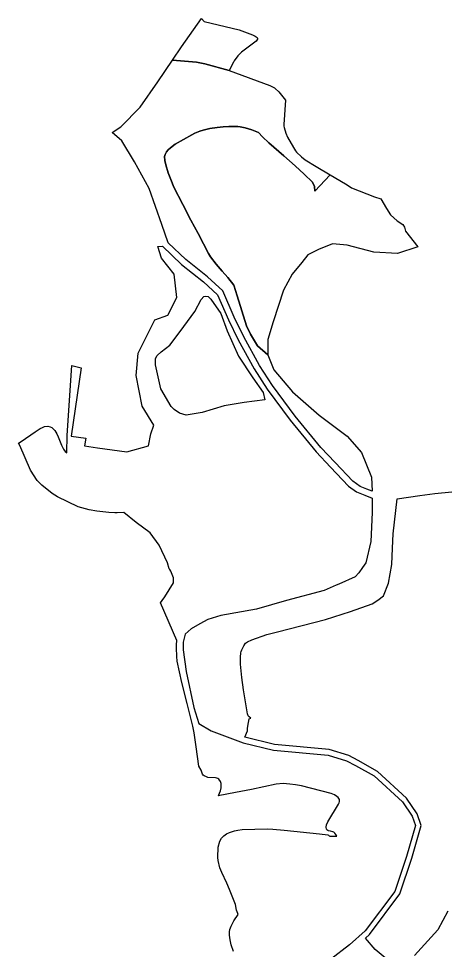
# Model space of a CAD drawing. Header units: millimetres. Extents: x 35444746 to 35449000, y 3482000 to 3488437.
# Drawn here: x 35446329.7 to 35446454.8, y 3487202.4 to 3487475.5 of the extents above; entities that cross this region are included whole.
import ezdxf

# ---------------------------------------------------------------- set-up
doc = ezdxf.new("R2010")
doc.units = ezdxf.units.MM
doc.layers.add('0203.02旱地整理', color=9, linetype='Continuous', true_color=0x808080)
doc.layers.add('0204.02水田整理', color=9, linetype='Continuous', true_color=0x808080)

msp = doc.modelspace()

# ---------------------------------------------------------------- linework, layer by layer
at = {"layer": '0203.02旱地整理', "color": 41}
for points in [[(35446383.327, 3487475.479), (35446384.079, 3487474.614), (35446394.336, 3487472.209), (35446398.224, 3487470.77), (35446399.094, 3487470.355), (35446399.617, 3487469.971), (35446399.742, 3487469.783), (35446399.775, 3487469.451), (35446399.387, 3487468.855), (35446395.04, 3487465.611), (35446393.929, 3487464.586), (35446392.924, 3487463.122), (35446392.725, 3487462.746), (35446391.394, 3487460.246), (35446384.267, 3487462.226), (35446381.905, 3487462.74), (35446374.855, 3487463.32), (35446377.493, 3487467.186)], [(35446383.327, 3487475.479), (35446384.079, 3487474.614), (35446394.336, 3487472.209), (35446398.224, 3487470.77), (35446399.094, 3487470.355), (35446399.617, 3487469.971), (35446399.742, 3487469.783), (35446399.775, 3487469.451), (35446399.387, 3487468.855), (35446395.04, 3487465.611), (35446393.929, 3487464.586), (35446392.924, 3487463.122), (35446392.725, 3487462.746), (35446391.394, 3487460.246), (35446384.267, 3487462.226), (35446381.905, 3487462.74), (35446374.855, 3487463.32), (35446377.493, 3487467.186)], [(35446374.855, 3487463.32), (35446381.905, 3487462.74), (35446384.267, 3487462.226), (35446391.394, 3487460.246), (35446403.389, 3487455.928), (35446404.716, 3487455.211), (35446404.933, 3487455.049), (35446405.954, 3487454.026), (35446406.385, 3487453.492), (35446407.91, 3487451.57), (35446407.445, 3487444.477), (35446407.473, 3487443.982), (35446407.56, 3487443.537), (35446408.061, 3487441.928), (35446408.553, 3487440.693), (35446410.268, 3487437.679), (35446410.852, 3487436.764), (35446411.202, 3487436.368), (35446412.615, 3487435.005), (35446413.737, 3487434.11), (35446416.951, 3487432.131), (35446421.036, 3487429.72), (35446416.534, 3487424.93), (35446416.478, 3487426.273), (35446415.865, 3487427.587), (35446413.434, 3487429.858), (35446410.725, 3487432.365), (35446407.459, 3487435.311), (35446403.082, 3487439.061), (35446401.233, 3487440.793), (35446400.001, 3487442.079), (35446398.041, 3487442.891), (35446396.08, 3487443.469), (35446394.616, 3487443.778), (35446393.925, 3487443.838), (35446391.352, 3487443.865), (35446389.642, 3487443.776), (35446387.953, 3487443.613), (35446385.753, 3487443.29), (35446383.784, 3487442.814), (35446382.85, 3487442.52), (35446381.347, 3487441.885), (35446380.523, 3487441.468), (35446375.63, 3487438.635), (35446374.258, 3487437.644), (35446373.521, 3487436.983), (35446373.085, 3487436.452), (35446372.647, 3487435.689), (35446372.51, 3487435.09), (35446372.602, 3487433.857), (35446372.901, 3487432.593), (35446373.58, 3487430.309), (35446374.329, 3487428.307), (35446375.235, 3487426.118), (35446377.826, 3487420.953), (35446380.195, 3487416.417), (35446382.342, 3487412.51), (35446383.93, 3487409.51), (35446385.422, 3487406.596), (35446385.98, 3487405.685), (35446387.656, 3487403.51), (35446389.348, 3487401.492), (35446391.058, 3487399.629), (35446392.775, 3487397.348), (35446393.805, 3487394.272), (35446396.481, 3487385.475), (35446397.665, 3487383.036), (35446399.712, 3487379.529), (35446402.782, 3487376.925), (35446404.487, 3487372.584), (35446409.942, 3487366.121), (35446417.793, 3487359.276), (35446425.982, 3487353.129), (35446430.187, 3487348.354), (35446433.153, 3487341.09), (35446433.343, 3487336.966), (35446431.764, 3487337.582), (35446429.865, 3487338.323), (35446427.686, 3487339.9), (35446422.5, 3487345.383), (35446418.323, 3487349.745), (35446410.789, 3487358.967), (35446404.158, 3487367.938), (35446400.361, 3487373.795), (35446395.774, 3487382.179), (35446392.922, 3487387.943), (35446389.593, 3487395.659), (35446385.096, 3487399.775), (35446378.687, 3487404.862), (35446373.561, 3487409.804), (35446371.725, 3487415.182), (35446367.952, 3487425.668), (35446363.662, 3487433.494), (35446360.011, 3487439.631), (35446357.15, 3487442.057), (35446359.707, 3487443.726), (35446365.304, 3487449.506), (35446370.492, 3487456.926)], [(35446374.855, 3487463.32), (35446381.905, 3487462.74), (35446384.267, 3487462.226), (35446391.394, 3487460.246), (35446403.389, 3487455.928), (35446404.716, 3487455.211), (35446404.933, 3487455.049), (35446405.954, 3487454.026), (35446406.385, 3487453.492), (35446407.91, 3487451.57), (35446407.445, 3487444.477), (35446407.473, 3487443.982), (35446407.56, 3487443.537), (35446408.061, 3487441.928), (35446408.553, 3487440.693), (35446410.268, 3487437.679), (35446410.852, 3487436.764), (35446411.202, 3487436.368), (35446412.615, 3487435.005), (35446413.737, 3487434.11), (35446416.951, 3487432.131), (35446421.036, 3487429.72), (35446416.534, 3487424.93), (35446416.478, 3487426.273), (35446415.865, 3487427.587), (35446413.434, 3487429.858), (35446410.725, 3487432.365), (35446407.459, 3487435.311), (35446403.082, 3487439.061), (35446401.233, 3487440.793), (35446400.001, 3487442.079), (35446398.041, 3487442.891), (35446396.08, 3487443.469), (35446394.616, 3487443.778), (35446393.925, 3487443.838), (35446391.352, 3487443.865), (35446389.642, 3487443.776), (35446387.953, 3487443.613), (35446385.753, 3487443.29), (35446383.784, 3487442.814), (35446382.85, 3487442.52), (35446381.347, 3487441.885), (35446380.523, 3487441.468), (35446375.63, 3487438.635), (35446374.258, 3487437.644), (35446373.521, 3487436.983), (35446373.085, 3487436.452), (35446372.647, 3487435.689), (35446372.51, 3487435.09), (35446372.602, 3487433.857), (35446372.901, 3487432.593), (35446373.58, 3487430.309), (35446374.329, 3487428.307), (35446375.235, 3487426.118), (35446377.826, 3487420.953), (35446380.195, 3487416.417), (35446382.342, 3487412.51), (35446383.93, 3487409.51), (35446385.422, 3487406.596), (35446385.98, 3487405.685), (35446387.656, 3487403.51), (35446389.348, 3487401.492), (35446391.058, 3487399.629), (35446392.775, 3487397.348), (35446393.805, 3487394.272), (35446396.481, 3487385.475), (35446397.665, 3487383.036), (35446399.712, 3487379.529), (35446402.782, 3487376.925), (35446404.487, 3487372.584), (35446409.942, 3487366.121), (35446417.793, 3487359.276), (35446425.982, 3487353.129), (35446430.187, 3487348.354), (35446433.153, 3487341.09), (35446433.343, 3487336.966), (35446431.764, 3487337.582), (35446429.865, 3487338.323), (35446427.686, 3487339.9), (35446422.5, 3487345.383), (35446418.323, 3487349.745), (35446410.789, 3487358.967), (35446404.158, 3487367.938), (35446400.361, 3487373.795), (35446395.774, 3487382.179), (35446392.922, 3487387.943), (35446389.593, 3487395.659), (35446385.096, 3487399.775), (35446378.687, 3487404.862), (35446373.561, 3487409.804), (35446371.725, 3487415.182), (35446367.952, 3487425.668), (35446363.662, 3487433.494), (35446360.011, 3487439.631), (35446357.15, 3487442.057), (35446359.707, 3487443.726), (35446365.304, 3487449.506), (35446370.492, 3487456.926)], [(35446401.893, 3487363.735), (35446395.819, 3487362.953), (35446389.99, 3487362.006), (35446383.498, 3487360.078), (35446378.819, 3487359.287), (35446376.853, 3487359.792), (35446375.302, 3487360.868), (35446374.406, 3487361.776), (35446371.404, 3487366.961), (35446369.838, 3487374.009), (35446369.849, 3487375.813), (35446370.347, 3487376.711), (35446371.501, 3487377.77), (35446374.056, 3487379.804), (35446377.033, 3487383.802), (35446381.332, 3487389.596), (35446383.24, 3487393.11), (35446383.984, 3487394.007), (35446384.559, 3487394.167), (35446385.296, 3487393.999), (35446386.029, 3487393.256), (35446389.036, 3487389.056), (35446390.89, 3487383.961), (35446394.204, 3487376.561), (35446398.346, 3487370.222), (35446401.434, 3487365.857)], [(35446401.893, 3487363.735), (35446395.819, 3487362.953), (35446389.99, 3487362.006), (35446383.498, 3487360.078), (35446378.819, 3487359.287), (35446376.853, 3487359.792), (35446375.302, 3487360.868), (35446374.406, 3487361.776), (35446371.404, 3487366.961), (35446369.838, 3487374.009), (35446369.849, 3487375.813), (35446370.347, 3487376.711), (35446371.501, 3487377.77), (35446374.056, 3487379.804), (35446377.033, 3487383.802), (35446381.332, 3487389.596), (35446383.24, 3487393.11), (35446383.984, 3487394.007), (35446384.559, 3487394.167), (35446385.296, 3487393.999), (35446386.029, 3487393.256), (35446389.036, 3487389.056), (35446390.89, 3487383.961), (35446394.204, 3487376.561), (35446398.346, 3487370.222), (35446401.434, 3487365.857)], [(35446401.893, 3487363.735), (35446395.819, 3487362.953), (35446389.99, 3487362.006), (35446383.498, 3487360.078), (35446378.819, 3487359.287), (35446376.853, 3487359.792), (35446375.302, 3487360.868), (35446374.406, 3487361.776), (35446371.404, 3487366.961), (35446369.838, 3487374.009), (35446369.849, 3487375.813), (35446370.347, 3487376.711), (35446371.501, 3487377.77), (35446374.056, 3487379.804), (35446377.033, 3487383.802), (35446381.332, 3487389.596), (35446383.24, 3487393.11), (35446383.984, 3487394.007), (35446384.559, 3487394.167), (35446385.296, 3487393.999), (35446386.029, 3487393.256), (35446389.036, 3487389.056), (35446390.89, 3487383.961), (35446394.204, 3487376.561), (35446398.346, 3487370.222), (35446401.434, 3487365.857)], [(35446401.893, 3487363.735), (35446395.819, 3487362.953), (35446389.99, 3487362.006), (35446383.498, 3487360.078), (35446378.819, 3487359.287), (35446376.853, 3487359.792), (35446375.302, 3487360.868), (35446374.406, 3487361.776), (35446371.404, 3487366.961), (35446369.838, 3487374.009), (35446369.849, 3487375.813), (35446370.347, 3487376.711), (35446371.501, 3487377.77), (35446374.056, 3487379.804), (35446377.033, 3487383.802), (35446381.332, 3487389.596), (35446383.24, 3487393.11), (35446383.984, 3487394.007), (35446384.559, 3487394.167), (35446385.296, 3487393.999), (35446386.029, 3487393.256), (35446389.036, 3487389.056), (35446390.89, 3487383.961), (35446394.204, 3487376.561), (35446398.346, 3487370.222), (35446401.434, 3487365.857)]]:
    msp.add_lwpolyline(points, close=True, dxfattribs=at)
msp.add_lwpolyline([(35446392.685, 3487202.029), (35446392.02, 3487204.035), (35446391.685, 3487205.503), (35446391.516, 3487206.824), (35446391.533, 3487207.803), (35446391.67, 3487208.468), (35446392.043, 3487209.498), (35446392.833, 3487211.008), (35446394.074985, 3487212.85406), (35446394, 3487213.158), (35446393.57, 3487214.177), (35446393.253, 3487215.805), (35446391.527, 3487220.255), (35446390.726, 3487222.1), (35446389.294, 3487225.206), (35446388.743, 3487226.539), (35446388.159, 3487228.681), (35446388.103, 3487229.558), (35446388.193, 3487232.652), (35446388.712, 3487234.405), (35446389.228, 3487235.235), (35446389.889, 3487235.95), (35446390.633, 3487236.501), (35446391.511, 3487236.911), (35446392.95, 3487237.375), (35446393.947, 3487237.628), (35446395.233, 3487237.784), (35446402.643, 3487238.007), (35446404.253, 3487237.941), (35446407.576, 3487237.625), (35446417.855, 3487236.538), (35446420.297, 3487236.193), (35446420.56, 3487236.095), (35446420.697, 3487235.907), (35446420.887, 3487235.82), (35446422.964, 3487235.835), (35446422.695, 3487236.311), (35446422.355, 3487236.768), (35446422.14, 3487236.984), (35446421.83, 3487237.149), (35446421.131, 3487237.319), (35446420.495, 3487237.394), (35446420.298, 3487237.468), (35446420.094, 3487237.656), (35446419.945, 3487237.923), (35446419.867, 3487238.512), (35446419.973, 3487239.197), (35446420.382, 3487240.05), (35446423.453, 3487245.263), (35446423.646, 3487245.662), (35446423.713, 3487246), (35446423.721, 3487246.576), (35446423.332, 3487247.202), (35446423.027, 3487247.503), (35446422.322, 3487247.938), (35446421.355, 3487248.311), (35446412.609, 3487250.553), (35446410.846, 3487250.897), (35446409.211, 3487251.122), (35446407.251, 3487251.253), (35446405.218, 3487251.133), (35446397.999, 3487249.558), (35446393.324, 3487248.603), (35446388.206, 3487247.626), (35446388.281333, 3487247.803859), (35446388.856, 3487249.164), (35446389.093, 3487250.021), (35446389.12, 3487251.292), (35446389.032428, 3487251.594124), (35446388.94, 3487251.913), (35446388.433, 3487252.513), (35446388.144, 3487252.727), (35446387.862, 3487252.849), (35446387.465, 3487252.94), (35446385.217, 3487253.07), (35446384.791, 3487253.2), (35446384.122, 3487253.527), (35446383.839, 3487253.743), (35446383.615, 3487253.993), (35446383.221129, 3487255.159072), (35446382.529944, 3487256.395434), (35446381.797, 3487262.076), (35446381.204, 3487266.114), (35446380.787, 3487268.113), (35446379.093, 3487274.719), (35446377.603, 3487280.895), (35446376.217, 3487287.178), (35446376.08, 3487288.532), (35446375.994, 3487291.015), (35446376.008, 3487291.969), (35446376.134, 3487293.195), (35446371.339, 3487304.211), (35446371.812266, 3487304.879812), (35446372.583, 3487305.969), (35446375.073, 3487310.134), (35446375.165, 3487311.611), (35446374.384, 3487313.557), (35446374.009985, 3487314.006987), (35446373.808, 3487314.25), (35446373.324923, 3487315.996167), (35446370.94096, 3487321.192054), (35446368.311941, 3487324.769044), (35446364.165961, 3487327.807953), (35446360.613, 3487330.758), (35446358.655, 3487330.619), (35446357.924, 3487330.618), (35446356.215, 3487330.751), (35446352.673, 3487331.109), (35446350.39, 3487331.529), (35446347.141, 3487332.405), (35446341.174, 3487335.278), (35446339.603, 3487336.241), (35446336.499, 3487338.705), (35446335.212, 3487340.096), (35446333.22, 3487343.105), (35446330.071303, 3487350.331132), (35446329.740502, 3487351.090308), (35446330.525, 3487351.572), (35446334.614938, 3487354.345091), (35446336.041, 3487355.312), (35446336.75, 3487355.67), (35446337.363, 3487355.883), (35446338.324, 3487355.983), (35446339.026, 3487355.809), (35446339.461, 3487355.59), (35446339.997, 3487355.127), (35446340.342, 3487354.707), (35446340.943, 3487353.731), (35446341.35, 3487352.914), (35446342.345, 3487350.422), (35446342.866, 3487349.277), (35446343.363, 3487348.622), (35446343.887, 3487348.193), (35446343.960263, 3487353.314982), (35446345.342, 3487373.837), (35446348.054, 3487373.082), (35446345.139, 3487353.103), (35446349.405, 3487352.48), (35446349.083, 3487350.271), (35446352.892, 3487349.715), (35446361.412, 3487348.509), (35446367.771, 3487350.259), (35446368.522, 3487353.794), (35446369.332, 3487356.273), (35446365.985, 3487361.936), (35446364.215, 3487370.837), (35446364.761, 3487377.448), (35446369.676, 3487387.161), (35446373.428, 3487388.592), (35446376.048, 3487393.762), (35446375.276, 3487400.62), (35446371.618, 3487405.231), (35446370.521, 3487408.646), (35446371.911, 3487408.757), (35446377.441, 3487403.426), (35446383.87, 3487398.323), (35446388.01, 3487394.533), (35446391.195, 3487387.151), (35446394.089, 3487381.304), (35446398.733, 3487372.814), (35446402.592, 3487366.861), (35446409.297, 3487357.791), (35446416.9, 3487348.484), (35446421.169, 3487344.027), (35446426.43, 3487338.464), (35446428.751, 3487336.784), (35446431.138, 3487335.811), (35446433.341, 3487334.918), (35446433.337, 3487330.75), (35446432.971, 3487322.266), (35446431.461, 3487316.012), (35446430.549, 3487314.616), (35446429.471, 3487313.055), (35446428.395, 3487311.824), (35446423.607, 3487309.703), (35446422.782, 3487309.377), (35446419.235, 3487307.837), (35446408.258, 3487304.941), (35446399.448, 3487302.365), (35446388.944, 3487300.566), (35446385.14, 3487299.391), (35446382.866, 3487298.073), (35446380.292, 3487296.623), (35446378.551, 3487295.102), (35446377.936, 3487292.741), (35446377.955, 3487290.476), (35446378.814, 3487284.075), (35446381.047, 3487273.568), (35446382.582, 3487268.862), (35446386.199, 3487266.674), (35446395.538, 3487263.251), (35446404.385, 3487261.064), (35446420.397, 3487259.564), (35446425.816, 3487257.898), (35446428.439, 3487256.549), (35446433.92, 3487253.545), (35446442.196, 3487245.918), (35446445.08, 3487241.705), (35446446.058, 3487238.93), (35446443.414, 3487229.909), (35446440.005, 3487219.673), (35446431.295, 3487208.083), (35446426.698, 3487203.985), (35446421.173, 3487199.67)], dxfattribs=at)
msp.add_lwpolyline([(35446392.685, 3487202.029), (35446392.02, 3487204.035), (35446391.685, 3487205.503), (35446391.516, 3487206.824), (35446391.533, 3487207.803), (35446391.67, 3487208.468), (35446392.043, 3487209.498), (35446392.833, 3487211.008), (35446394.074985, 3487212.85406), (35446394, 3487213.158), (35446393.57, 3487214.177), (35446393.253, 3487215.805), (35446391.527, 3487220.255), (35446390.726, 3487222.1), (35446389.294, 3487225.206), (35446388.743, 3487226.539), (35446388.159, 3487228.681), (35446388.103, 3487229.558), (35446388.193, 3487232.652), (35446388.712, 3487234.405), (35446389.228, 3487235.235), (35446389.889, 3487235.95), (35446390.633, 3487236.501), (35446391.511, 3487236.911), (35446392.95, 3487237.375), (35446393.947, 3487237.628), (35446395.233, 3487237.784), (35446402.643, 3487238.007), (35446404.253, 3487237.941), (35446407.576, 3487237.625), (35446417.855, 3487236.538), (35446420.297, 3487236.193), (35446420.56, 3487236.095), (35446420.697, 3487235.907), (35446420.887, 3487235.82), (35446422.964, 3487235.835), (35446422.695, 3487236.311), (35446422.355, 3487236.768), (35446422.14, 3487236.984), (35446421.83, 3487237.149), (35446421.131, 3487237.319), (35446420.495, 3487237.394), (35446420.298, 3487237.468), (35446420.094, 3487237.656), (35446419.945, 3487237.923), (35446419.867, 3487238.512), (35446419.973, 3487239.197), (35446420.382, 3487240.05), (35446423.453, 3487245.263), (35446423.646, 3487245.662), (35446423.713, 3487246), (35446423.721, 3487246.576), (35446423.332, 3487247.202), (35446423.027, 3487247.503), (35446422.322, 3487247.938), (35446421.355, 3487248.311), (35446412.609, 3487250.553), (35446410.846, 3487250.897), (35446409.211, 3487251.122), (35446407.251, 3487251.253), (35446405.218, 3487251.133), (35446397.999, 3487249.558), (35446393.324, 3487248.603), (35446388.206, 3487247.626), (35446388.281333, 3487247.803859), (35446388.856, 3487249.164), (35446389.093, 3487250.021), (35446389.12, 3487251.292), (35446389.032428, 3487251.594124), (35446388.94, 3487251.913), (35446388.433, 3487252.513), (35446388.144, 3487252.727), (35446387.862, 3487252.849), (35446387.465, 3487252.94), (35446385.217, 3487253.07), (35446384.791, 3487253.2), (35446384.122, 3487253.527), (35446383.839, 3487253.743), (35446383.615, 3487253.993), (35446383.221129, 3487255.159072), (35446382.529944, 3487256.395434), (35446381.797, 3487262.076), (35446381.204, 3487266.114), (35446380.787, 3487268.113), (35446379.093, 3487274.719), (35446377.603, 3487280.895), (35446376.217, 3487287.178), (35446376.08, 3487288.532), (35446375.994, 3487291.015), (35446376.008, 3487291.969), (35446376.134, 3487293.195), (35446371.339, 3487304.211), (35446371.812266, 3487304.879812), (35446372.583, 3487305.969), (35446375.073, 3487310.134), (35446375.165, 3487311.611), (35446374.384, 3487313.557), (35446374.009985, 3487314.006987), (35446373.808, 3487314.25), (35446373.324923, 3487315.996167), (35446370.94096, 3487321.192054), (35446368.311941, 3487324.769044), (35446364.165961, 3487327.807953), (35446360.613, 3487330.758), (35446358.655, 3487330.619), (35446357.924, 3487330.618), (35446356.215, 3487330.751), (35446352.673, 3487331.109), (35446350.39, 3487331.529), (35446347.141, 3487332.405), (35446341.174, 3487335.278), (35446339.603, 3487336.241), (35446336.499, 3487338.705), (35446335.212, 3487340.096), (35446333.22, 3487343.105), (35446330.071303, 3487350.331132), (35446329.740502, 3487351.090308), (35446330.525, 3487351.572), (35446334.614938, 3487354.345091), (35446336.041, 3487355.312), (35446336.75, 3487355.67), (35446337.363, 3487355.883), (35446338.324, 3487355.983), (35446339.026, 3487355.809), (35446339.461, 3487355.59), (35446339.997, 3487355.127), (35446340.342, 3487354.707), (35446340.943, 3487353.731), (35446341.35, 3487352.914), (35446342.345, 3487350.422), (35446342.866, 3487349.277), (35446343.363, 3487348.622), (35446343.887, 3487348.193), (35446343.960263, 3487353.314982), (35446345.342, 3487373.837), (35446348.054, 3487373.082), (35446345.139, 3487353.103), (35446349.405, 3487352.48), (35446349.083, 3487350.271), (35446352.892, 3487349.715), (35446361.412, 3487348.509), (35446367.771, 3487350.259), (35446368.522, 3487353.794), (35446369.332, 3487356.273), (35446365.985, 3487361.936), (35446364.215, 3487370.837), (35446364.761, 3487377.448), (35446369.676, 3487387.161), (35446373.428, 3487388.592), (35446376.048, 3487393.762), (35446375.276, 3487400.62), (35446371.618, 3487405.231), (35446370.521, 3487408.646), (35446371.911, 3487408.757), (35446377.441, 3487403.426), (35446383.87, 3487398.323), (35446388.01, 3487394.533), (35446391.195, 3487387.151), (35446394.089, 3487381.304), (35446398.733, 3487372.814), (35446402.592, 3487366.861), (35446409.297, 3487357.791), (35446416.9, 3487348.484), (35446421.169, 3487344.027), (35446426.43, 3487338.464), (35446428.751, 3487336.784), (35446431.138, 3487335.811), (35446433.341, 3487334.918), (35446433.337, 3487330.75), (35446432.971, 3487322.266), (35446431.461, 3487316.012), (35446430.549, 3487314.616), (35446429.471, 3487313.055), (35446428.395, 3487311.824), (35446423.607, 3487309.703), (35446422.782, 3487309.377), (35446419.235, 3487307.837), (35446408.258, 3487304.941), (35446399.448, 3487302.365), (35446388.944, 3487300.566), (35446385.14, 3487299.391), (35446382.866, 3487298.073), (35446380.292, 3487296.623), (35446378.551, 3487295.102), (35446377.936, 3487292.741), (35446377.955, 3487290.476), (35446378.814, 3487284.075), (35446381.047, 3487273.568), (35446382.582, 3487268.862), (35446386.199, 3487266.674), (35446395.538, 3487263.251), (35446404.385, 3487261.064), (35446420.397, 3487259.564), (35446425.816, 3487257.898), (35446428.439, 3487256.549), (35446433.92, 3487253.545), (35446442.196, 3487245.918), (35446445.08, 3487241.705), (35446446.058, 3487238.93), (35446443.414, 3487229.909), (35446440.005, 3487219.673), (35446431.295, 3487208.083), (35446426.698, 3487203.985), (35446421.173, 3487199.67)], dxfattribs=at)
at = {"layer": '0204.02水田整理', "color": 51}
msp.add_lwpolyline([(35446421.036, 3487429.72), (35446425.491, 3487427.09), (35446426.617, 3487426.356), (35446427.255, 3487425.897), (35446434.011, 3487423.213), (35446435.903, 3487422.664), (35446437.536, 3487419.864), (35446438.691, 3487418.008), (35446440.685, 3487416.175), (35446442.337, 3487415.132), (35446442.824, 3487414.311), (35446443.065, 3487413.165), (35446446.746, 3487408.564), (35446440.778, 3487406.602), (35446433.825, 3487407.011), (35446426.048, 3487409.093), (35446421.75, 3487409.456), (35446417.633, 3487407.843), (35446414.458, 3487406.231), (35446412.679, 3487404.043), (35446409.925, 3487400.53), (35446407.398, 3487395.916), (35446404.342, 3487386.575), (35446402.81, 3487381.421), (35446402.782, 3487376.925), (35446399.712, 3487379.529), (35446397.665, 3487383.036), (35446396.481, 3487385.475), (35446393.805, 3487394.272), (35446392.775, 3487397.348), (35446391.058, 3487399.629), (35446389.348, 3487401.492), (35446387.656, 3487403.51), (35446385.98, 3487405.685), (35446385.422, 3487406.596), (35446383.93, 3487409.51), (35446382.342, 3487412.51), (35446380.195, 3487416.417), (35446377.826, 3487420.953), (35446375.235, 3487426.118), (35446374.329, 3487428.307), (35446373.58, 3487430.309), (35446372.901, 3487432.593), (35446372.602, 3487433.857), (35446372.51, 3487435.09), (35446372.647, 3487435.689), (35446373.085, 3487436.452), (35446373.521, 3487436.983), (35446374.258, 3487437.644), (35446375.63, 3487438.635), (35446380.523, 3487441.468), (35446381.347, 3487441.885), (35446382.85, 3487442.52), (35446383.784, 3487442.814), (35446385.753, 3487443.29), (35446387.953, 3487443.613), (35446389.642, 3487443.776), (35446391.352, 3487443.865), (35446393.925, 3487443.838), (35446394.616, 3487443.778), (35446396.08, 3487443.469), (35446398.041, 3487442.891), (35446400.001, 3487442.079), (35446401.233, 3487440.793), (35446403.082, 3487439.061), (35446407.459, 3487435.311), (35446410.725, 3487432.365), (35446413.434, 3487429.858), (35446415.865, 3487427.587), (35446416.478, 3487426.273), (35446416.534, 3487424.93)], close=True, dxfattribs=at)
for points in [[(35446441.166967, 3487196.910027), (35446434.200508, 3487202.647438), (35446431.39, 3487205.907), (35446432.513, 3487207.041), (35446441.441, 3487218.92), (35446444.939, 3487229.426), (35446447.738, 3487238.975), (35446446.519, 3487242.434), (35446443.413, 3487246.971), (35446434.894, 3487254.822), (35446429.216, 3487258.06), (35446426.46, 3487259.477), (35446420.727, 3487261.24), (35446404.67, 3487262.744), (35446396.039, 3487264.878), (35446396.804, 3487266.693), (35446396.799, 3487267.423), (35446396.871, 3487268.078), (35446397.32, 3487270.232), (35446397.794, 3487270.437), (35446397.292, 3487270.818), (35446397.035, 3487271.159), (35446396.798, 3487271.72), (35446395.978, 3487276.429), (35446395.618, 3487278.748), (35446395.141, 3487282.334), (35446394.901, 3487284.312), (35446394.736, 3487286.28), (35446394.704, 3487288.321), (35446394.845, 3487289.553), (35446394.948, 3487290.019), (35446395.095, 3487290.45), (35446395.691, 3487291.679), (35446396.261, 3487292.375), (35446396.831, 3487292.838), (35446398.116, 3487293.44), (35446402.448, 3487294.964), (35446405.611, 3487295.77), (35446419.63, 3487299.344), (35446427.018, 3487301.669), (35446433.374, 3487303.966), (35446435.021, 3487305.026), (35446436.669, 3487306.333), (35446438.081, 3487310.022), (35446439.09, 3487315.519), (35446439.275, 3487320.281), (35446439.458, 3487324.468), (35446440.617, 3487334.715), (35446447.26, 3487335.684), (35446451.704, 3487336.333), (35446468.645, 3487337.96)], [(35446455.516, 3487213.913), (35446452.529, 3487208.41), (35446445.724, 3487200.906)]]:
    msp.add_lwpolyline(points, dxfattribs=at)

doc.saveas('drawing.dxf')
